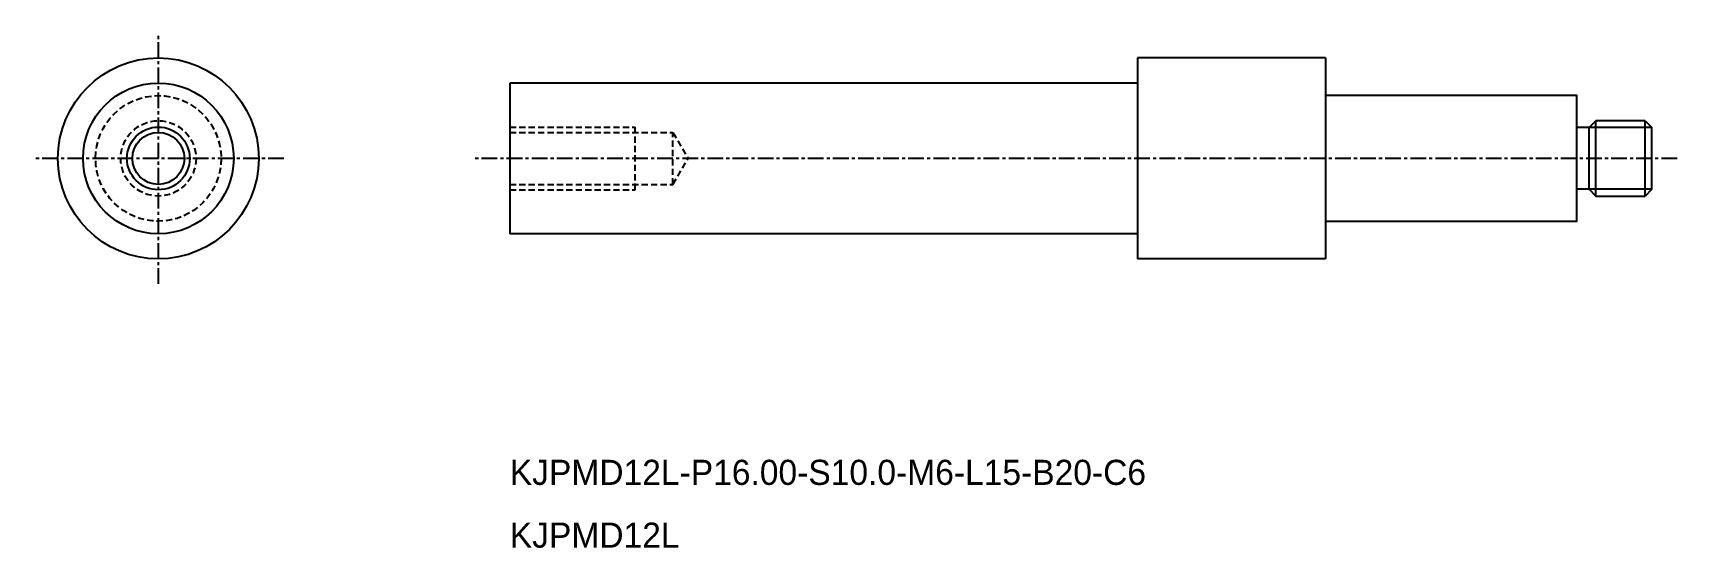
# Model space of a CAD drawing. Extents: x -2269 to -2138, y -809 to -768.
import ezdxf

# ---------------------------------------------------------------- set-up
doc = ezdxf.new("R2010")
doc.units = 0
doc.linetypes.add('CENTER', pattern=[2, 1.25, -0.25, 0.25, -0.25])
doc.linetypes.add('DASHED', pattern=[0.75, 0.5, -0.25])
doc.layers.get('0').update_dxf_attribs({"linetype": 'CONTINUOUS'})
doc.layers.add('CENTER', color=1, linetype='CENTER')

msp = doc.modelspace()

# ---------------------------------------------------------------- linework, layer by layer
at = {"color": 7, "linetype": 'CONTINUOUS'}
for p, q in [((-2181.37, -770.39), (-2181.37, -786.39)), ((-2166.37, -770.39), (-2181.37, -770.39)), ((-2166.37, -770.39), (-2166.37, -786.39)), ((-2231.37, -772.39), (-2231.37, -784.39)), ((-2181.37, -772.39), (-2231.37, -772.39)), ((-2144.83, -775.39), (-2145.37, -775.94)), ((-2140.91, -775.39), (-2144.83, -775.39)), ((-2144.83, -781.39), (-2144.83, -775.39)), ((-2140.91, -781.39), (-2140.91, -775.39)), ((-2140.91, -775.39), (-2140.37, -775.94)), ((-2145.37, -775.94), (-2146.37, -775.94)), ((-2145.37, -780.85), (-2145.37, -775.94)), ((-2140.37, -780.85), (-2140.37, -775.94)), ((-2145.37, -780.85), (-2146.37, -780.85)), ((-2145.37, -780.85), (-2144.83, -781.39)), ((-2144.83, -781.39), (-2140.91, -781.39)), ((-2140.37, -780.85), (-2140.91, -781.39)), ((-2181.37, -784.39), (-2231.37, -784.39)), ((-2166.37, -786.39), (-2181.37, -786.39))]:
    msp.add_line(p, q, dxfattribs=at)
at = {"color": 3, "linetype": 'DASHED'}
for p, q in [((-2231.37, -775.89), (-2221.37, -775.89)), ((-2231.37, -776.33), (-2218.37, -776.33)), ((-2221.37, -780.89), (-2221.37, -775.89)), ((-2218.37, -780.46), (-2218.37, -776.33)), ((-2218.37, -776.33), (-2217.17, -778.39)), ((-2218.37, -780.46), (-2217.17, -778.39)), ((-2231.37, -780.46), (-2218.37, -780.46)), ((-2231.37, -780.89), (-2221.37, -780.89))]:
    msp.add_line(p, q, dxfattribs=at)
at = {"color": 3}
for p, q in [((-2140.37, -775.94), (-2145.37, -775.94)), ((-2140.37, -780.85), (-2145.37, -780.85))]:
    msp.add_line(p, q, dxfattribs=at)
at = {"color": 7, "linetype": 'CONTINUOUS'}
msp.add_lwpolyline([(-2166.37, -783.39), (-2146.37, -783.39), (-2146.37, -773.39), (-2166.37, -773.39)], close=True, dxfattribs=at)
for radius in [8, 6, 2.07]:
    msp.add_circle((-2259.37, -778.39), radius, dxfattribs=at)
at = {"color": 3, "linetype": 'DASHED'}
for radius in [5, 3]:
    msp.add_circle((-2259.37, -778.39), radius, dxfattribs=at)
at = {"color": 3, "linetype": 'CONTINUOUS'}
msp.add_circle((-2259.37, -778.39), 2.5, dxfattribs=at)
at = {"layer": 'CENTER', "color": 1, "linetype": 'CENTER'}
for p, q in [((-2259.37, -788.39), (-2259.37, -768.39)), ((-2249.37, -778.39), (-2269.37, -778.39)), ((-2138.37, -778.39), (-2234.37, -778.39))]:
    msp.add_line(p, q, dxfattribs=at)

# ---------------------------------------------------------------- texts
at = {"color": 7, "linetype": 'CONTINUOUS'}
for s, p in [('KJPMD12L-P16.00-S10.0-M6-L15-B20-C6', (-2231.37, -804.39)), ('KJPMD12L', (-2231.37, -809.39))]:
    msp.add_text(s, height=2, dxfattribs=at).set_placement(p)

doc.saveas('drawing.dxf')
